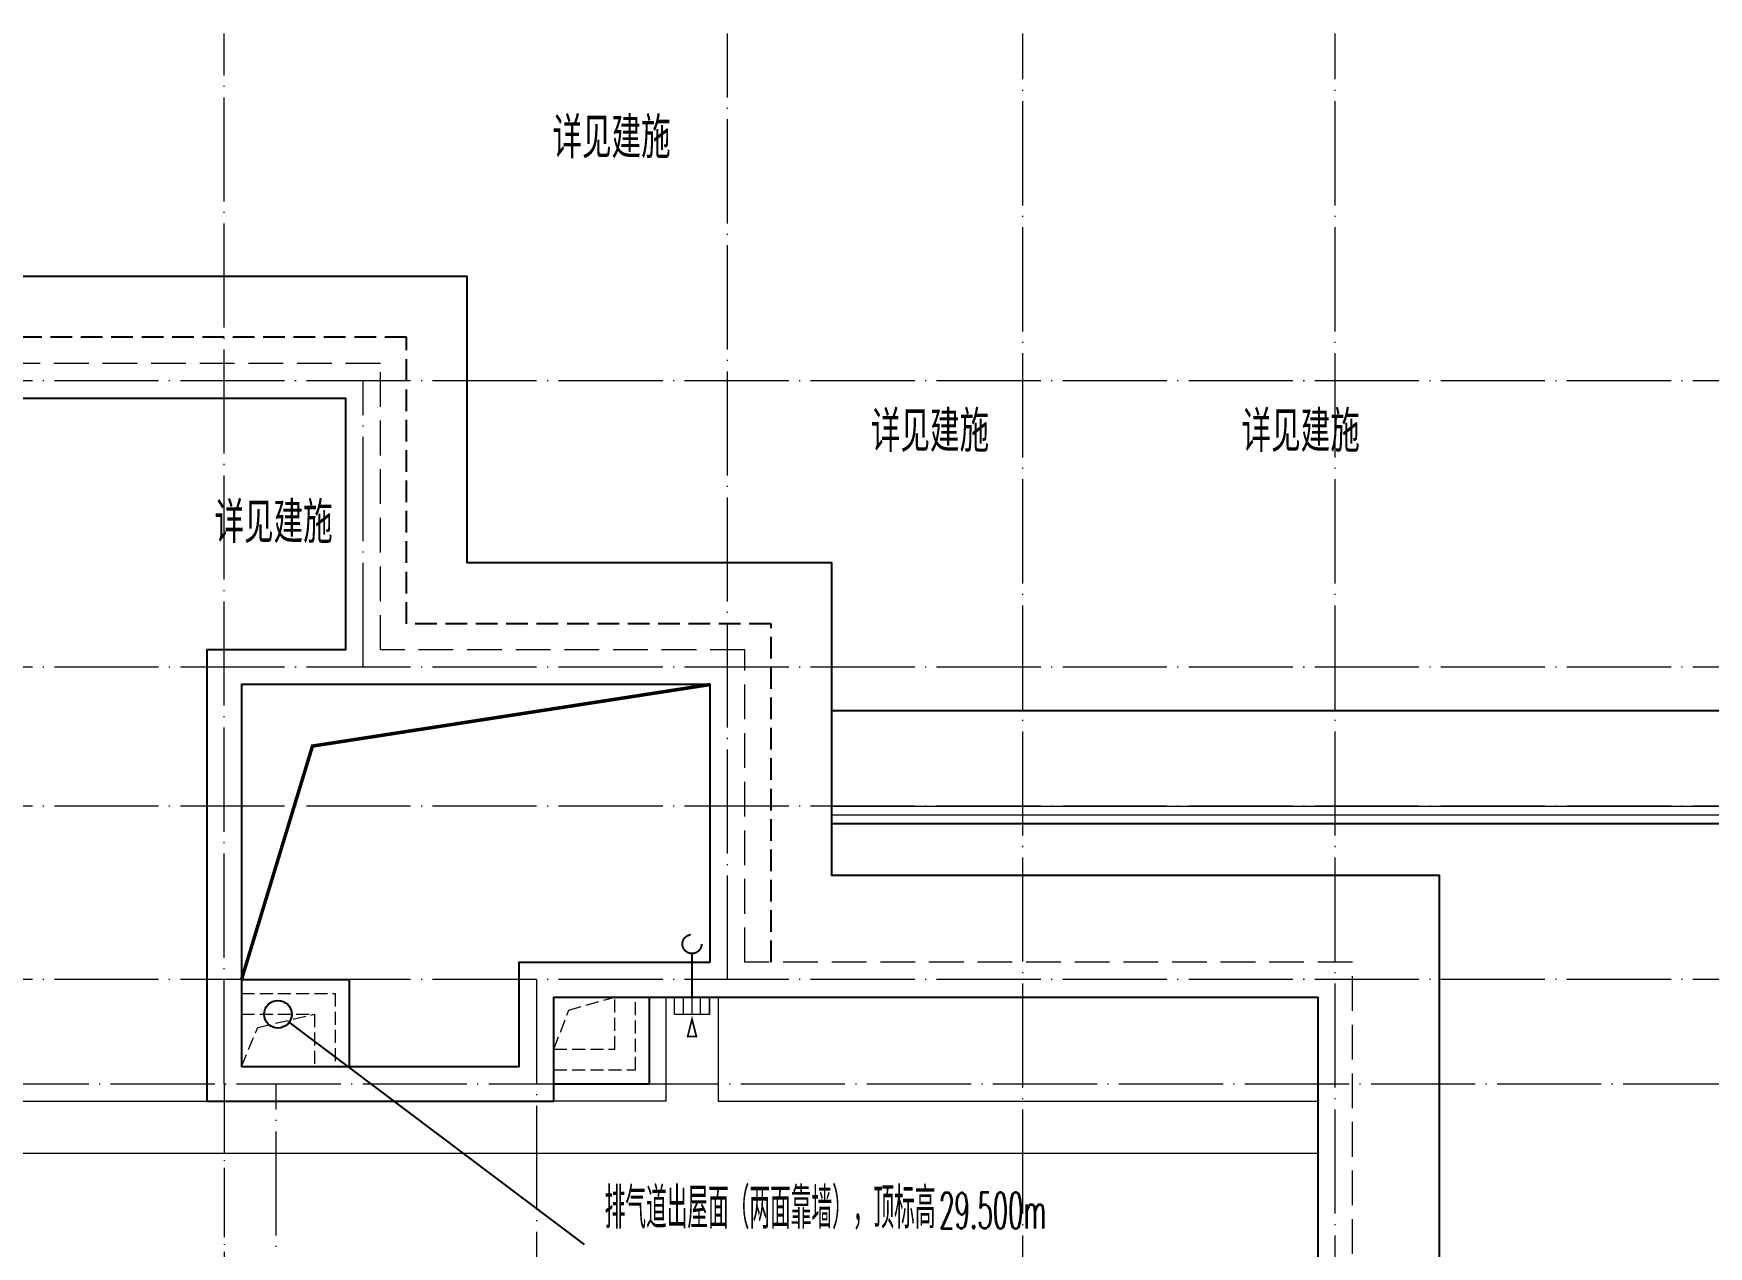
# Model space of a CAD drawing. Extents: x -518115 to 389031, y -231062 to 1628073.
# Drawn here: x 26119 to 35767, y 216970 to 223957 of the extents above; entities that cross this region are included whole.
import ezdxf

# ---------------------------------------------------------------- set-up
doc = ezdxf.new("R2010")
doc.units = 0
doc.header["$LTSCALE"] = 1000
doc.header["$MEASUREMENT"] = 0
for name, pattern in [('#P_--_20B1_001_t3$0$DASH', [0.35, 0.25, -0.1]), ('$1$DASH', [0.35, 0.25, -0.1]), ('DASH', [0.35, 0.25, -0.1]), ('DOTE', [2.42, 2, -0.2, 0.02, -0.2])]:
    doc.linetypes.add(name, pattern=pattern)
for name, color, linetype in [('DIM_IDEN', 67, 'Continuous'), ('PUB_TEXT', 4, 'Continuous'), ('ROOF', 183, 'Continuous'), ('VPIPE-凝结', 150, 'Continuous'), ('VPIPE-雨水', 4, 'DASH'), ('看线', 251, 'Continuous')]:
    doc.layers.add(name, color=color, linetype=linetype)
for name, color, linetype, lineweight in [('DOTE', 19, 'DOTE', 9), ('平面-分水线', 214, 'Continuous', 15), ('平面-排水沟', 86, 'Continuous', 15), ('平面-栏杆', 135, 'Continuous', 15), ('平面-看线', 45, 'Continuous', 15), ('线脚', 6, 'Continuous', 15)]:
    doc.layers.add(name, color=color, linetype=linetype, lineweight=lineweight)
doc.styles.add('_TCH_AXIS', font='COMPLEX', dxfattribs={"bigfont": 'GBCBIG'})
doc.styles.add('_TCH_DIM', font='SIMPLEX.shx', dxfattribs={"width": 0.7, "bigfont": 'GBCBIG.shx'})

# ---------------------------------------------------------------- blocks, each defined once
blk = doc.blocks.new('GDGDGDSDA')
at = {"layer": 'DOTE', "linetype": 'DOTE', "ltscale": 0.3}
for p, q in [((433234.8, 370058.6), (433234.8, 376108.3)), ((436134.8, 370658.3), (436134.8, 376108.3)), ((437834.8, 367858.3), (437834.8, 376108.3)), ((439634.8, 367858.3), (439634.8, 376108.3)), ((471334.8, 374108.3), (417334.8, 374108.3)), ((434034.8, 372458.3), (434034.8, 374108.3)), ((471334.8, 372458.3), (417334.8, 372458.3)), ((471334.8, 371658.3), (417334.8, 371658.3)), ((471334.8, 370658.3), (417334.8, 370658.3)), ((435034.6, 370658.3), (435034.8, 359558.3)), ((417334.8, 370058.6), (471334.8, 370058.6)), ((433534.8, 368458.3), (433534.8, 370058.3))]:
    blk.add_line(p, q, dxfattribs=at)
blk = doc.blocks.new('DFSFSF')
at = {"layer": '平面-分水线'}
for p, q in [((697141.9, 775567.7), (697141.9, 775667.6)), ((697342.3, 775667.6), (697142.7, 775667.6)), ((697193.1, 775567.7), (697193.1, 775667.6)), ((697242.5, 775567.7), (697242.5, 775667.6)), ((697291.9, 775567.7), (697291.9, 775667.6)), ((697342.3, 775667.6), (697342.3, 775567.7)), ((697342.3, 775567.7), (697342.3, 775667.6)), ((697342.3, 775567.7), (697142.7, 775567.7))]:
    blk.add_line(p, q, dxfattribs=at)
blk = doc.blocks.new('DFGDGDGD')
at = {"layer": '平面-分水线', "const_width": 10}
blk.add_lwpolyline([(697267.5, 775440.7), (697242.5, 775540.7), (697217.5, 775440.7)], close=True, dxfattribs=at)
blk.add_blockref('DFSFSF', (0, 0))
blk = doc.blocks.new('GFGDGDR')
blk.add_lwpolyline([(434616.6, 218507.5), (435236.6, 218507.5), (435236.6, 218007.5)])
at = {"layer": '线脚', "color": 150, "linetype": '$1$DASH', "ltscale": 0.3}
for points in [[(434616.6, 218427.5), (435156.6, 218427.5), (435156.6, 218007.5)], [(434616.6, 218007.5), (434710, 218231.9), (435036.6, 218307.5)]]:
    blk.add_lwpolyline(points, dxfattribs=at)
blk.add_lwpolyline([(435036.6, 218007.5), (434616.6, 218007.5), (434616.6, 218307.5), (435036.6, 218307.5)], close=True, dxfattribs=at)
blk = doc.blocks.new('GDFGDGR')
blk.add_lwpolyline([(436416.4, 217907), (436966.6, 217907), (436966.6, 218407)])
at = {"layer": '线脚', "color": 150, "linetype": '$1$DASH', "ltscale": 0.3}
blk.add_lwpolyline([(436766.6, 218407), (436416.4, 218407), (436416.4, 218107), (436766.6, 218107)], close=True, dxfattribs=at)
for points in [[(436416.4, 217987), (436886.6, 217987), (436886.6, 218407)], [(436416.4, 218107), (436501.9, 218331.3), (436766.6, 218407)]]:
    blk.add_lwpolyline(points, dxfattribs=at)

msp = doc.modelspace()

# ---------------------------------------------------------------- linework, layer by layer
at = {"color": 6, "const_width": 20}
msp.add_lwpolyline([(27316.6, 218507), (27725.5, 219852.5), (30016.6, 220207)], dxfattribs=at)
at = {"layer": 'DIM_IDEN'}
msp.add_line((29291.5, 216982.2), (27591.2, 218261.7), dxfattribs=at)
msp.add_circle((27526.7, 218307.5), 79.2, dxfattribs=at)
at = {"layer": 'DOTE', "ltscale": 0.2}
msp.add_line((27216.6, 217907.3), (27216.6, 216307), dxfattribs=at)
at = {"layer": 'ROOF', "ltscale": 0.8}
for points in [[(36066.6, 211307), (36066.6, 216307), (34216.6, 216307), (34216.6, 219107), (30716.6, 219107), (30716.6, 220907), (28616.6, 220907), (28616.6, 222557), (23016.6, 222557), (23016.6, 220907), (20916.6, 220907), (20916.6, 219107), (17416.6, 219107), (17416.6, 216807), (16716.6, 216807)], [(23716.6, 220407), (23716.6, 221857), (27916.6, 221857), (27916.6, 220407), (27116.6, 220407), (27116.6, 217807.3), (29116.4, 217807.3), (29116.4, 218407), (33516.6, 218407), (33516.6, 215607), (35366.6, 215607), (35366.6, 211307.1), (28916.5, 211306.9), (28916.5, 209507), (22716.6, 209507), (22716.6, 211306.9), (16916.6, 211307.1), (16916.6, 215607), (18116.6, 215607), (18116.6, 218407), (19716.6, 218407), (19716.6, 215607), (24466.6, 215607)]]:
    msp.add_lwpolyline(points, dxfattribs=at)
msp.add_lwpolyline([(30016.6, 218607), (30016.6, 220207), (27316.6, 220207), (27316.6, 218007.5), (28916.6, 218007.5), (28916.6, 218607)], close=True, dxfattribs=at)
at = {"layer": 'ROOF', "color": 251, "ltscale": 0.8, "true_color": 0x636466}
for points in [[(30716.6, 220057), (37066.6, 220057), (37066.6, 219057), (38316.6, 219057)], [(30716.6, 219407), (36416.6, 219407), (36416.6, 218407), (38116.6, 218407)]]:
    msp.add_lwpolyline(points, dxfattribs=at)
at = {"layer": 'VPIPE-凝结'}
msp.add_line((29911.6, 218407), (29911.6, 218657), dxfattribs=at)
at = {"layer": 'VPIPE-雨水'}
msp.add_circle((29911.6, 218712), 55, dxfattribs=at)
at = {"layer": '平面-排水沟'}
for p, q in [((29761.6, 218407), (29761.6, 217807.3)), ((30061.6, 218407), (30061.6, 217807.3)), ((24516.6, 217807.3), (27116.6, 217807.3)), ((29761.6, 217807.3), (29116.4, 217807.3)), ((30061.6, 217807.3), (33516.6, 217807.3)), ((24516.6, 217507.3), (33516.6, 217507.3))]:
    msp.add_line(p, q, dxfattribs=at)
at = {"layer": '平面-栏杆', "color": 251, "true_color": 0x636466}
for points in [[(30716.6, 219507), (36516.6, 219507), (36516.6, 218507), (38116.6, 218507)], [(30716.6, 219457), (36466.6, 219457), (36466.6, 218457), (38116.6, 218457)]]:
    msp.add_lwpolyline(points, dxfattribs=at)
at = {"layer": '平面-看线', "linetype": 'DASH', "ltscale": 0.8}
msp.add_lwpolyline([(35766.6, 211307), (35566.6, 211307), (35566.6, 215807), (33716.6, 215807), (33716.6, 218607), (30216.6, 218607), (30216.6, 220407), (28116.6, 220407), (28116.6, 222057), (23516.6, 222057), (23516.6, 220407), (21416.6, 220407), (21416.6, 218607), (17916.6, 218607), (17916.6, 216707)], dxfattribs=at)
at = {"layer": '看线', "color": 202, "linetype": '#P_--_20B1_001_t3$0$DASH', "ltscale": 0.5}
msp.add_lwpolyline([(30366.6, 218607), (30366.6, 220557), (28266.6, 220557), (28266.6, 222207), (23366.6, 222207), (23366.6, 220557), (21266.6, 220557), (21266.6, 218607)], dxfattribs=at)

# ---------------------------------------------------------------- block references
for name, p in [('GDGDGDSDA', (-406018.2, -152151.3)), ('GFGDGDR', (-407300, 0)), ('GDFGDGR', (-407300, 0)), ('DFGDGDGD', (-667330.9, -557260.6))]:
    msp.add_blockref(name, p)

# ---------------------------------------------------------------- texts
at = {"layer": 'PUB_TEXT', "style": '_TCH_AXIS'}
for p in [(29107.8, 223238.6), (30942.1, 221546.9), (33077.4, 221546.9), (27161.2, 221021.7)]:
    msp.add_text('详见建施', height=236.31, dxfattribs=at).set_placement(p)
at = {"layer": 'PUB_TEXT', "style": '_TCH_DIM'}
for s, height, width, p in [('排气道出屋面（两面靠墙），顶标高', 236.312, 0.7, (29408.5, 217073.1)), ('29.500m', 208.25, 0.494118, (31335.1, 217073.1))]:
    msp.add_text(s, height=height, dxfattribs=dict(at, width=width)).set_placement(p)

doc.saveas('drawing.dxf')
